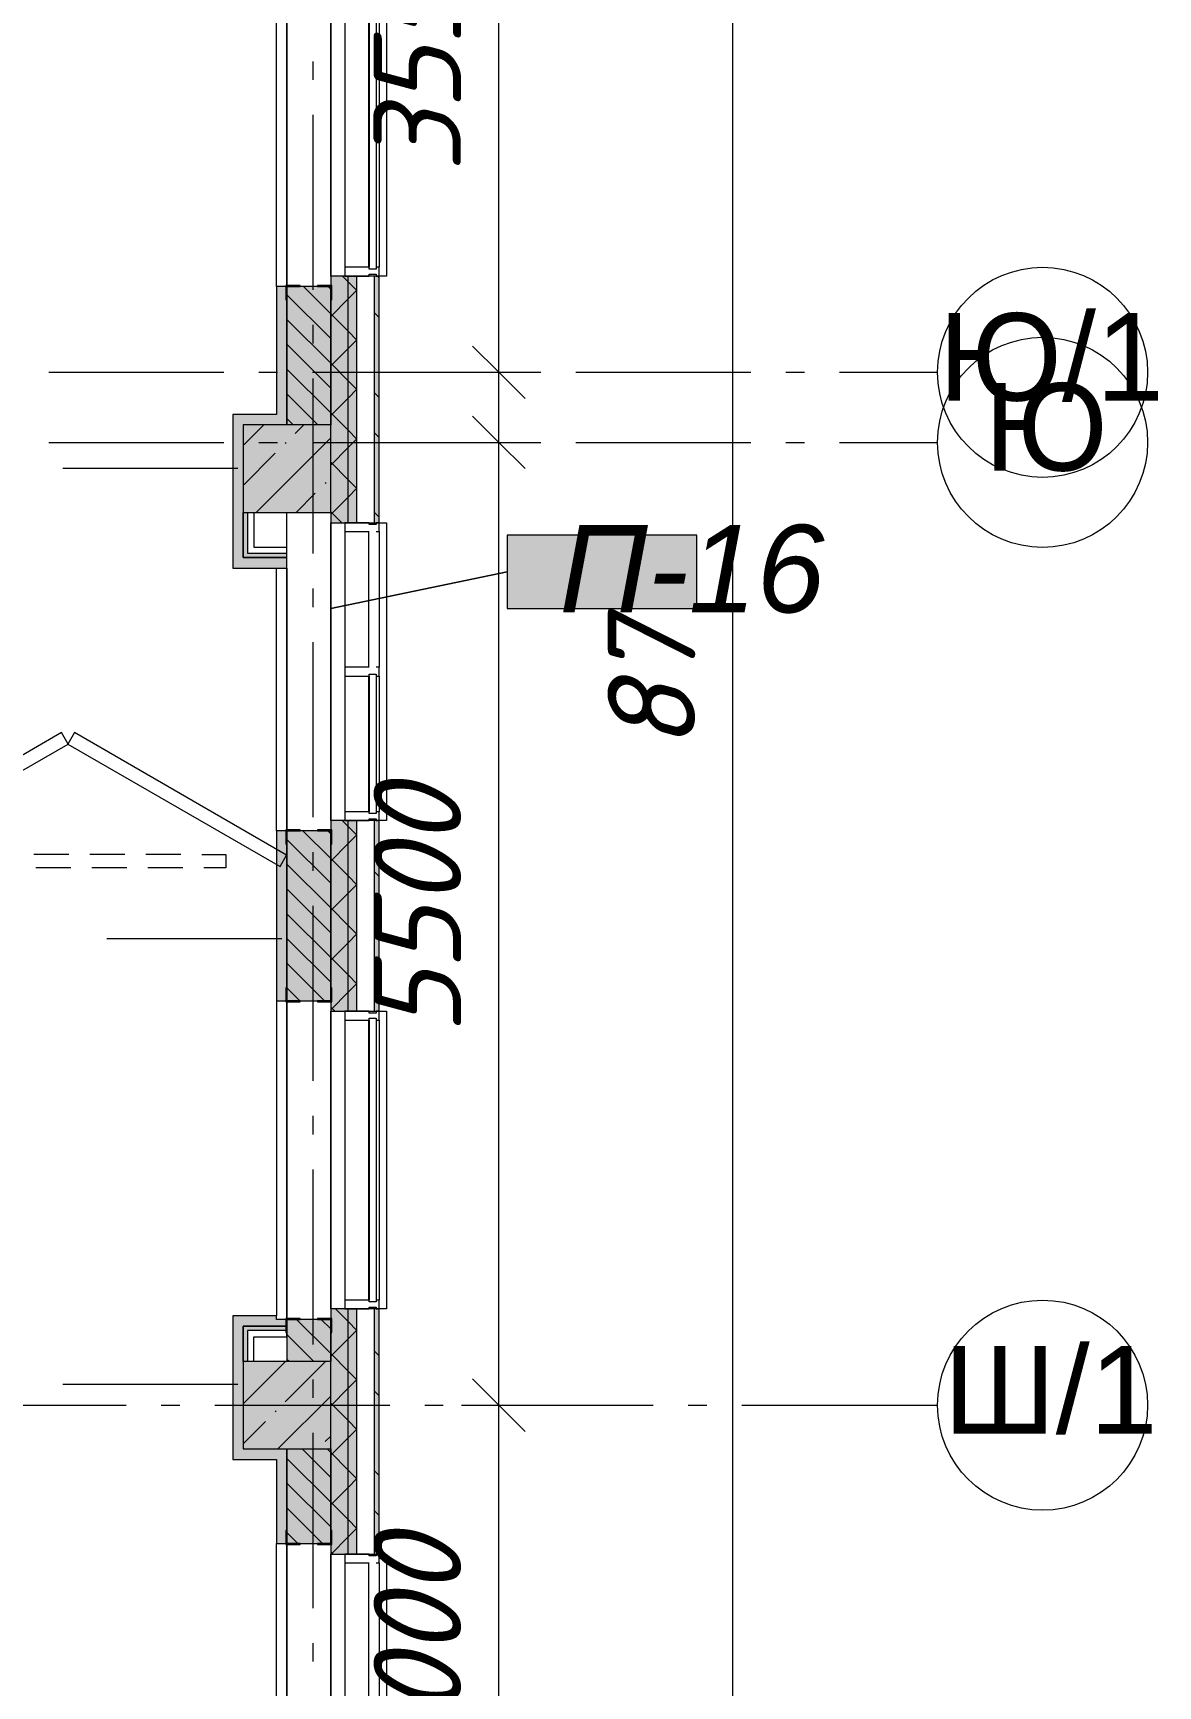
# Model space of a CAD drawing. Header units: millimetres. Extents: x -537608 to 253996, y -217170 to 186033.
# Drawn here: x -266362 to -259934, y -18654 to -9213 of the extents above; entities that cross this region are included whole.
import ezdxf

# ---------------------------------------------------------------- set-up
doc = ezdxf.new("R2010")
doc.units = ezdxf.units.MM
doc.layers.add('PDF _Геометрия', color=7, linetype='Continuous')
doc.layers.add('PDF _Текст', color=7, linetype='Continuous')
doc.layers.add('PDF _Сплошная заливка', color=7, linetype='Continuous', true_color=0xffffff)
doc.styles.add('PDF ArialMT', font='arial.ttf')
doc.styles.add('PDF GOST-Common Italic', font='ariali.ttf')
doc.styles.add('PDF ISOCPEUR Italic', font='isocpeui.ttf')

msp = doc.modelspace()

# ---------------------------------------------------------------- hatches: boundary and pattern name
at = {"layer": 'PDF _Сплошная заливка', "transparency": 33554559}
h = msp.add_hatch(color=256, dxfattribs=at)
h.paths.add_polyline_path([(-264561.3495, -56400.6696), (-264561.3495, -55510.6683), (-264661.3483, -55510.6683), (-264661.3483, -56400.6696)], flags=0)
h.paths.add_polyline_path([(-264661.3483, -53810.6696), (-264561.3495, -53810.6696), (-264561.3495, -52615.668), (-264661.3483, -52615.668), (-264661.3483, -53144.636)], flags=0)
h.paths.add_polyline_path([(-264661.3483, -50915.6694), (-264561.3495, -50915.6694), (-264561.3495, -49615.6681), (-264661.3483, -49615.6681), (-264661.3483, -50296.6993)], flags=0)
h.paths.add_polyline_path([(-264561.3495, -47915.6673), (-264561.3495, -46600.6686), (-264661.3483, -46600.6686), (-264661.3483, -47915.6673)], flags=0)
h.paths.add_polyline_path([(-264561.3495, -44900.6677), (-264561.3495, -43600.6665), (-264661.3483, -43600.6665), (-264661.3483, -44900.6677)], flags=0)
h.paths.add_polyline_path([(-264561.3495, -41900.6657), (-264561.3495, -40600.6666), (-264661.3483, -40600.6666), (-264661.3483, -41900.6657)], flags=0)
h.paths.add_polyline_path([(-264561.3495, -38900.6658), (-264561.3495, -37600.6646), (-264661.3483, -37600.6646), (-264661.3483, -38900.6658)], flags=0)
h.paths.add_polyline_path([(-264561.3495, -35900.6659), (-264561.3495, -34600.6647), (-264661.3483, -34600.6647), (-264661.3483, -35900.6659)], flags=0)
h.paths.add_polyline_path([(-264561.3495, -32900.6638), (-264561.3495, -31600.6647), (-264661.3483, -31600.6647), (-264661.3483, -32900.6638)], flags=0)
h.paths.add_polyline_path([(-264561.3495, -29900.6639), (-264561.3495, -28600.6648), (-264661.3483, -28600.6648), (-264661.3483, -29900.6639)], flags=0)
h.paths.add_polyline_path([(-264661.3483, -26900.664), (-264561.3495, -26900.664), (-264561.3495, -25600.6627), (-264661.3483, -25600.6627), (-264661.3483, -26801.2363)], flags=0)
h.paths.add_polyline_path([(-264561.3495, -23900.662), (-264561.3495, -22600.6613), (-264661.3483, -22600.6613), (-264661.3483, -23900.662)], flags=0)
h.paths.add_polyline_path([(-264661.3483, -20900.6621), (-264561.3495, -20900.6621), (-264561.3495, -19600.6619), (-264661.3483, -19600.6619), (-264661.3483, -20393.3829)], flags=0)
h.paths.add_polyline_path([(-264661.3483, -17900.6614), (-264561.3495, -17900.6614), (-264561.3495, -16500.6607), (-264661.3483, -16500.6607), (-264661.3483, -17545.4486)], flags=0)
h.paths.add_polyline_path([(-264661.3483, -14800.6611), (-264561.3495, -14800.6611), (-264561.3495, -13710.6597), (-264661.3483, -13710.6597), (-264661.3483, -13985.5296)], flags=0)
h.paths.add_polyline_path([(-264561.3495, -12010.6587), (-264561.3495, -10600.6587), (-264661.3483, -10600.6587), (-264661.3483, -12010.6587)], flags=0)
h.paths.add_polyline_path([(-264661.3483, -8900.6581), (-264561.3495, -8900.6581), (-264561.3495, -7310.6582), (-264661.3483, -7310.6582), (-264661.3483, -8289.6594)], flags=0)
h = msp.add_hatch(color=256, dxfattribs=at)
h.paths.add_polyline_path([(-264561.3495, -56450.6697), (-264511.3493, -56450.6697), (-264511.3493, -55510.6683), (-264561.3495, -55510.6683), (-264561.3495, -56400.6696)], flags=0)
h.paths.add_polyline_path([(-264511.3493, -53810.6696), (-264511.3493, -52615.668), (-264561.3495, -52615.668), (-264561.3495, -53810.6696)], flags=0)
h.paths.add_polyline_path([(-264511.3493, -50915.6694), (-264511.3493, -49615.6681), (-264561.3495, -49615.6681), (-264561.3495, -50915.6694)], flags=0)
h.paths.add_polyline_path([(-264561.3495, -47915.6673), (-264511.3493, -47915.6673), (-264511.3493, -46600.6686), (-264561.3495, -46600.6686), (-264561.3495, -47448.7647)], flags=0)
h.paths.add_polyline_path([(-264511.3493, -44900.6677), (-264511.3493, -43600.6665), (-264561.3495, -43600.6665), (-264561.3495, -44900.6677)], flags=0)
h.paths.add_polyline_path([(-264561.3495, -41900.6657), (-264511.3493, -41900.6657), (-264511.3493, -40600.6666), (-264561.3495, -40600.6666), (-264561.3495, -41040.9114)], flags=0)
h.paths.add_polyline_path([(-264511.3493, -38900.6658), (-264511.3493, -37600.6646), (-264561.3495, -37600.6646), (-264561.3495, -38900.6658)], flags=0)
h.paths.add_polyline_path([(-264561.3495, -35900.6659), (-264511.3493, -35900.6659), (-264511.3493, -34600.6647), (-264561.3495, -34600.6647), (-264561.3495, -35345.0422)], flags=0)
h.paths.add_polyline_path([(-264561.3495, -32900.6638), (-264511.3493, -32900.6638), (-264511.3493, -31600.6647), (-264561.3495, -31600.6647), (-264561.3495, -32497.1076)], flags=0)
h.paths.add_polyline_path([(-264511.3493, -29900.6639), (-264511.3493, -28600.6648), (-264561.3495, -28600.6648), (-264561.3495, -29900.6639)], flags=0)
h.paths.add_polyline_path([(-264561.3495, -26900.664), (-264511.3493, -26900.664), (-264511.3493, -25600.6627), (-264561.3495, -25600.6627), (-264561.3495, -26801.2363)], flags=0)
h.paths.add_polyline_path([(-264561.3495, -23900.662), (-264511.3493, -23900.662), (-264511.3493, -22600.6613), (-264561.3495, -22600.6613), (-264561.3495, -23241.3175)], flags=0)
h.paths.add_polyline_path([(-264511.3493, -20900.6621), (-264511.3493, -19600.6619), (-264561.3495, -19600.6619), (-264561.3495, -20900.6621)], flags=0)
h.paths.add_polyline_path([(-264511.3493, -17900.6614), (-264511.3493, -16500.6607), (-264561.3495, -16500.6607), (-264561.3495, -17900.6614)], flags=0)
h.paths.add_polyline_path([(-264511.3493, -14800.6611), (-264511.3493, -13710.6597), (-264561.3495, -13710.6597), (-264561.3495, -14800.6611)], flags=0)
h.paths.add_polyline_path([(-264561.3495, -12010.6587), (-264511.3493, -12010.6587), (-264511.3493, -10600.6587), (-264561.3495, -10600.6587), (-264561.3495, -11849.5779)], flags=0)
h.paths.add_polyline_path([(-264511.3493, -8900.6581), (-264511.3493, -7310.6582), (-264561.3495, -7310.6582), (-264561.3495, -8900.6581)], flags=0)
h = msp.add_hatch(color=256, dxfattribs=at)
h.paths.add_polyline_path([(-264384.3486, -56577.6682), (-264384.3486, -55510.6683), (-264411.3488, -55510.6683), (-264411.3488, -56577.6682)], flags=0)
h.paths.add_polyline_path([(-264384.3486, -53810.6696), (-264384.3486, -52615.668), (-264411.3488, -52615.668), (-264411.3488, -53810.6696)], flags=0)
h.paths.add_polyline_path([(-264384.3486, -50915.6694), (-264384.3486, -49615.6681), (-264411.3488, -49615.6681), (-264411.3488, -50915.6694)], flags=0)
h.paths.add_polyline_path([(-264384.3486, -47915.6673), (-264384.3486, -46600.6686), (-264411.3488, -46600.6686), (-264411.3488, -47915.6673)], flags=0)
h.paths.add_polyline_path([(-264384.3486, -44900.6677), (-264384.3486, -43600.6665), (-264411.3488, -43600.6665), (-264411.3488, -44900.6677)], flags=0)
h.paths.add_polyline_path([(-264411.3488, -41900.6657), (-264384.3486, -41900.6657), (-264384.3486, -40600.6666), (-264411.3488, -40600.6666), (-264411.3488, -41040.9114)], flags=0)
h.paths.add_polyline_path([(-264411.3488, -38900.6658), (-264384.3486, -38900.6658), (-264384.3486, -37600.6646), (-264411.3488, -37600.6646), (-264411.3488, -38192.9768)], flags=0)
h.paths.add_polyline_path([(-264384.3486, -35900.6659), (-264384.3486, -34600.6647), (-264411.3488, -34600.6647), (-264411.3488, -35900.6659)], flags=0)
h.paths.add_polyline_path([(-264411.3488, -32900.6638), (-264384.3486, -32900.6638), (-264384.3486, -31600.6647), (-264411.3488, -31600.6647), (-264411.3488, -32497.1076)], flags=0)
h.paths.add_polyline_path([(-264411.3488, -29900.6639), (-264384.3486, -29900.6639), (-264384.3486, -28600.6648), (-264411.3488, -28600.6648), (-264411.3488, -29649.173)], flags=0)
h.paths.add_polyline_path([(-264384.3486, -26900.664), (-264384.3486, -25600.6627), (-264411.3488, -25600.6627), (-264411.3488, -26900.664)], flags=0)
h.paths.add_polyline_path([(-264384.3486, -23900.662), (-264384.3486, -22600.6613), (-264411.3488, -22600.6613), (-264411.3488, -23900.662)], flags=0)
h.paths.add_polyline_path([(-264384.3486, -20900.6621), (-264384.3486, -19600.6619), (-264411.3488, -19600.6619), (-264411.3488, -20900.6621)], flags=0)
h.paths.add_polyline_path([(-264384.3486, -17900.6614), (-264384.3486, -16500.6607), (-264411.3488, -16500.6607), (-264411.3488, -17900.6614)], flags=0)
h.paths.add_polyline_path([(-264411.3488, -14800.6611), (-264384.3486, -14800.6611), (-264384.3486, -13710.6597), (-264411.3488, -13710.6597)], flags=0)
h.paths.add_polyline_path([(-264411.3488, -12010.6587), (-264384.3486, -12010.6587), (-264384.3486, -10600.6587), (-264411.3488, -10600.6587)], flags=0)
h.paths.add_polyline_path([(-264384.3486, -8900.6581), (-264384.3486, -7310.6582), (-264411.3488, -7310.6582), (-264411.3488, -8900.6581)], flags=0)
h = msp.add_hatch(color=256, dxfattribs=at)
h.paths.add_polyline_path([(-264911.3488, -37740.6647), (-264661.3483, -37740.6647), (-264661.3483, -37660.6652), (-264911.3488, -37660.6652)], flags=0)
h.paths.add_polyline_path([(-264661.3483, -35840.6652), (-264661.3483, -35300.6655), (-264911.3488, -35300.6655), (-264911.3488, -35840.6652)], flags=0)
h.paths.add_polyline_path([(-264661.3483, -34800.6655), (-264661.3483, -34660.6653), (-264911.3488, -34660.6653), (-264911.3488, -34800.6655), (-264711.3496, -34800.6655)], flags=0)
h.paths.add_polyline_path([(-264911.3488, -32840.6653), (-264661.3483, -32840.6653), (-264661.3483, -31660.6654), (-264911.3488, -31660.6654), (-264911.3488, -32497.1076)], flags=0)
h.paths.add_polyline_path([(-264911.3488, -29840.6632), (-264661.3483, -29840.6632), (-264661.3483, -29491.6651), (-264911.3488, -29491.6651), (-264911.3488, -29649.173)], flags=0)
h.paths.add_polyline_path([(-264856.7822, -29456.6644), (-264661.3483, -29456.6644), (-264661.3483, -29300.6635), (-264911.3488, -29300.6635), (-264911.3488, -29456.6644)], flags=0)
h.paths.add_polyline_path([(-264856.7822, -28800.6635), (-264661.3483, -28800.6635), (-264661.3483, -28660.6634), (-264911.3488, -28660.6634), (-264911.3488, -28800.6635)], flags=0)
h.paths.add_polyline_path([(-264661.3483, -26840.6633), (-264661.3483, -26300.6636), (-264911.3488, -26300.6636), (-264911.3488, -26840.6633)], flags=0)
h.paths.add_polyline_path([(-264856.7822, -25800.6636), (-264661.3483, -25800.6636), (-264661.3483, -25660.6635), (-264911.3488, -25660.6635), (-264911.3488, -25800.6636)], flags=0)
h.paths.add_polyline_path([(-264911.3488, -23840.6634), (-264661.3483, -23840.6634), (-264661.3483, -22660.6625), (-264911.3488, -22660.6625), (-264911.3488, -23241.3175)], flags=0)
h.paths.add_polyline_path([(-264911.3488, -20840.6614), (-264661.3483, -20840.6614), (-264661.3483, -20300.6617), (-264911.3488, -20300.6617), (-264911.3488, -20749.375)], flags=0)
h.paths.add_polyline_path([(-264911.3488, -19800.6617), (-264661.3483, -19800.6617), (-264661.3483, -19660.6615), (-264911.3488, -19660.6615), (-264911.3488, -19681.3998)], flags=0)
h.paths.add_polyline_path([(-264661.3483, -17840.6618), (-264661.3483, -17300.6604), (-264911.3488, -17300.6604), (-264911.3488, -17840.6618)], flags=0)
h.paths.add_polyline_path([(-264911.3488, -16800.6604), (-264661.3483, -16800.6604), (-264661.3483, -16560.6612), (-264911.3488, -16560.6612), (-264911.3488, -16659.6478)], flags=0)
h.paths.add_polyline_path([(-264911.3488, -14740.66), (-264661.3483, -14740.66), (-264661.3483, -13768.8851), (-264911.3488, -13768.8851), (-264911.3488, -13985.5296)], flags=0)
h.paths.add_polyline_path([(-264911.3488, -11450.6591), (-264661.3483, -11450.6591), (-264661.3483, -10660.6583), (-264911.3488, -10660.6583), (-264911.3488, -11137.594)], flags=0)
h.paths.add_polyline_path([(-264661.3483, -8840.6585), (-264661.3483, -8100.6579), (-264911.3488, -8100.6579), (-264911.3488, -8840.6585)], flags=0)
at = {"layer": 'PDF _Сплошная заливка', "true_color": 0xff7d7d, "transparency": 33554559}
h = msp.add_hatch(color=11, dxfattribs=at)
h.paths.add_polyline_path([(-264971.3501, -11450.6591), (-264911.3488, -11450.6591), (-264911.3488, -10660.6583), (-264971.3501, -10660.6583), (-264971.3501, -11390.6595)], flags=0)
h.paths.add_polyline_path([(-264971.3501, -8840.6585), (-264911.3488, -8840.6585), (-264911.3488, -8160.6581), (-264971.3501, -8160.6581), (-264971.3501, -8289.6594)], flags=0)
for points in [[(-264971.3501, -11450.6591), (-264971.3501, -11390.6595), (-265221.3495, -11390.6595), (-265221.3495, -11450.6591), (-265161.3488, -11450.6591)], [(-264971.3501, -16599.648), (-264971.3501, -16539.647), (-265221.3495, -16539.647), (-265221.3495, -16599.648), (-265161.3488, -16599.648)], [(-264971.3501, -17360.6614), (-264911.3488, -17360.6614), (-264911.3488, -17300.6604), (-265161.3488, -17300.6604), (-265161.3488, -17360.6614)]]:
    msp.add_hatch(color=11, dxfattribs=at).paths.add_polyline_path(points)
at = {"layer": 'PDF _Сплошная заливка', "transparency": 33554559}
for points in [[(-265161.3488, -11950.6591), (-264661.3483, -11950.6591), (-264661.3483, -11450.6591), (-265161.3488, -11450.6591), (-265161.3488, -11849.5779)], [(-265161.3488, -17300.6604), (-264661.3483, -17300.6604), (-264661.3483, -16800.6604), (-265161.3488, -16800.6604), (-265161.3488, -16833.4639)]]:
    msp.add_hatch(color=256, dxfattribs=at).paths.add_polyline_path(points)
at = {"layer": 'PDF _Сплошная заливка', "true_color": 0xff7d7d, "transparency": 33554559}
h = msp.add_hatch(color=11, dxfattribs=at)
h.paths.add_polyline_path([(-264971.3501, -16599.648), (-264911.3488, -16599.648), (-264911.3488, -16560.6612), (-264971.3501, -16560.6612)], flags=0)
h.paths.add_polyline_path([(-264971.3501, -14740.66), (-264911.3488, -14740.66), (-264911.3488, -13768.8851), (-264971.3501, -13768.8851), (-264971.3501, -13985.5296)], flags=0)

# ---------------------------------------------------------------- linework, layer by layer
at = {"layer": 'PDF _Геометрия', "lineweight": 9}
for p, q in [((-262362.423, -56440.6714), (-262362.423, 31439.3502)), ((-263700.917, -11150.6594), (-263700.917, -7600.6579)), ((-264971.3501, -10660.6583), (-264971.3501, -8840.6585)), ((-264911.3488, -10654.6596), (-264911.3488, -8846.6589)), ((-264911.3488, -8846.6589), (-264911.3488, -10654.6596)), ((-264661.3483, -10600.6587), (-264661.3483, -8900.6581)), ((-264661.3483, -8900.6581), (-264661.3483, -10600.6587)), ((-264581.3494, -8950.6583), (-264581.3494, -10550.6585)), ((-264401.3494, -8950.6583), (-264401.3494, -10550.6585)), ((-264384.3486, -8950.6583), (-264384.3486, -10550.6585)), ((-264441.3492, -10550.6585), (-264581.3494, -10550.6585)), ((-264581.3494, -10550.6585), (-264581.3494, -10600.6587)), ((-264441.3492, -10560.6592), (-264441.3492, -10550.6585)), ((-264401.3494, -10560.6592), (-264441.3492, -10560.6592)), ((-264384.3486, -10550.6585), (-264401.3494, -10550.6585)), ((-264401.3494, -10550.6585), (-264401.3494, -10560.6592)), ((-264384.3486, -10600.6587), (-264384.3486, -10550.6585)), ((-264911.3488, -10660.6583), (-264971.3501, -10660.6583)), ((-264971.3501, -10660.6583), (-264971.3501, -11390.6595)), ((-264661.3483, -10660.6583), (-264911.3488, -10660.6583)), ((-264911.3488, -10660.6583), (-264911.3488, -11450.6591)), ((-264911.3488, -11450.6591), (-264911.3488, -10660.6583)), ((-264661.3483, -10816.2321), (-264816.9224, -10660.6583)), ((-264661.3483, -10674.811), (-264675.5013, -10660.6583)), ((-264561.3495, -10600.6587), (-264661.3483, -10600.6587)), ((-264661.3483, -10600.6587), (-264661.3483, -11450.6591)), ((-264661.3483, -11450.6591), (-264661.3483, -10660.6583)), ((-264561.3495, -10633.3895), (-264594.0798, -10600.6587)), ((-264581.3494, -10600.6587), (-264441.3492, -10600.6587)), ((-264561.3495, -12010.6587), (-264561.3495, -10600.6587)), ((-264511.3493, -10600.6587), (-264561.3495, -10600.6587)), ((-264511.3493, -10683.3894), (-264561.3495, -10633.3895)), ((-264511.3493, -12010.6587), (-264511.3493, -10600.6587)), ((-264411.3488, -10600.6587), (-264511.3493, -10600.6587)), ((-264441.3492, -10600.6587), (-264441.3492, -10590.6599)), ((-264441.3492, -10590.6599), (-264401.3494, -10590.6599)), ((-264411.3488, -12010.6587), (-264411.3488, -10600.6587)), ((-264384.3486, -10600.6587), (-264411.3488, -10600.6587)), ((-264401.3494, -10590.6599), (-264401.3494, -10600.6587)), ((-264401.3494, -10600.6587), (-264384.3486, -10600.6587)), ((-264384.3486, -12010.6587), (-264384.3486, -10600.6587)), ((-264661.3483, -10957.6535), (-264911.3488, -10707.6532)), ((-264661.3483, -10831.6136), (-264561.3495, -10731.6149)), ((-264561.3495, -10731.6149), (-264511.3493, -10681.6146)), ((-264661.3483, -11099.0755), (-264911.3488, -10849.0752)), ((-264561.3495, -10916.2326), (-264661.3483, -10816.2321)), ((-264511.3493, -10966.2328), (-264561.3495, -10916.2326)), ((-264661.3483, -11240.4966), (-264911.3488, -10990.4963)), ((-264661.3483, -11114.457), (-264561.3495, -11014.4565)), ((-264561.3495, -11014.4565), (-264511.3493, -10964.4577)), ((-264661.3483, -11381.918), (-264911.3488, -11131.9177)), ((-264561.3495, -11199.0751), (-264661.3483, -11099.0755)), ((-264511.3493, -11249.0753), (-264561.3495, -11199.0751)), ((-263913.0502, -11150.6594), (-263700.917, -11150.6594)), ((-263700.917, -11550.6595), (-263700.917, -11150.6594)), ((-263700.917, -11150.6594), (-263460.9174, -11150.6594)), ((-264734.0294, -11450.6591), (-264911.3488, -11273.3388)), ((-264661.3483, -11397.2995), (-264561.3495, -11297.2998)), ((-264561.3495, -11297.2998), (-264511.3493, -11247.2997)), ((-264971.3501, -11390.6595), (-265221.3495, -11390.6595)), ((-265221.3495, -11390.6595), (-265221.3495, -11450.6591)), ((-264875.4505, -11450.6591), (-264911.3488, -11414.7607)), ((-264561.3495, -11481.9182), (-264661.3483, -11381.918)), ((-265221.3495, -11450.6591), (-265221.3495, -12268.6161)), ((-265161.3488, -11568.722), (-265043.2867, -11450.6591)), ((-264661.3483, -11450.6591), (-265161.3488, -11450.6591)), ((-265161.3488, -11450.6591), (-265161.3488, -11950.6591)), ((-264863.7115, -11499.1828), (-264815.1882, -11450.6591)), ((-264661.3483, -11950.6591), (-264661.3483, -11450.6591)), ((-264511.3493, -11531.9185), (-264561.3495, -11481.9182)), ((-265087.0902, -11950.6591), (-264661.3483, -11524.9195)), ((-264920.7357, -11556.2067), (-264915.9939, -11551.4653)), ((-264661.3483, -11680.1427), (-264561.3495, -11580.1422)), ((-264561.3495, -11580.1422), (-264511.3493, -11530.1435)), ((-263913.0502, -11550.6595), (-263700.917, -11550.6595)), ((-263700.917, -17050.6607), (-263700.917, -11550.6595)), ((-263700.917, -11550.6595), (-263460.9174, -11550.6595)), ((-265191.3486, -11700.8252), (-266191.3492, -11700.8252)), ((-265161.3488, -11796.8198), (-264977.7599, -11613.2313)), ((-264561.3495, -11764.7601), (-264661.3483, -11664.7612)), ((-264692.6377, -11784.3061), (-264687.8958, -11779.5639)), ((-264511.3493, -11814.7603), (-264561.3495, -11764.7601)), ((-264858.9906, -11950.6591), (-264749.662, -11841.3301)), ((-264661.3483, -11962.9858), (-264561.3495, -11862.9855)), ((-264561.3495, -11862.9855), (-264511.3493, -11812.9853)), ((-265161.3488, -11950.6591), (-264661.3483, -11950.6591)), ((-265161.3488, -12208.6164), (-265161.3488, -11950.6591)), ((-265161.3488, -11950.6591), (-265161.3488, -12148.616)), ((-265136.3498, -11950.6591), (-265136.3498, -12148.616)), ((-265101.3492, -11950.6591), (-265101.3492, -12148.616)), ((-264911.3488, -12148.616), (-264911.3488, -11950.6591)), ((-264598.2937, -12010.6587), (-264661.3483, -11947.6028)), ((-264661.3483, -11950.6591), (-264661.3483, -12010.6587)), ((-264661.3483, -13710.6597), (-264661.3483, -12010.6587)), ((-264661.3483, -12010.6587), (-264661.3483, -13710.6597)), ((-264661.3483, -12010.6587), (-264561.3495, -12010.6587)), ((-264441.3492, -12010.6587), (-264581.3494, -12010.6587)), ((-264581.3494, -12010.6587), (-264581.3494, -12060.6589)), ((-264581.3494, -12060.6589), (-264441.3492, -12060.6589)), ((-264581.3494, -12060.6589), (-264581.3494, -12835.6591)), ((-264561.3495, -12010.6587), (-264511.3493, -12010.6587)), ((-264511.3493, -12010.6587), (-264411.3488, -12010.6587)), ((-264441.3492, -12020.6596), (-264441.3492, -12010.6587)), ((-264401.3494, -12020.6596), (-264441.3492, -12020.6596)), ((-264411.3488, -12010.6587), (-264384.3486, -12010.6587)), ((-264384.3486, -12010.6587), (-264401.3494, -12010.6587)), ((-264401.3494, -12010.6587), (-264401.3494, -12020.6596)), ((-264401.3494, -12060.6589), (-264384.3486, -12060.6589)), ((-264384.3486, -12060.6589), (-264384.3486, -12010.6587)), ((-264384.3486, -12060.6589), (-264384.3486, -12835.6591)), ((-262569.8688, -12080.4413), (-263652.5277, -12080.4413)), ((-263652.5277, -12080.4413), (-263652.5277, -12500.6598)), ((-262569.8688, -12080.4413), (-263652.5277, -12080.4413)), ((-263652.5277, -12080.4413), (-263652.5277, -12500.6598)), ((-262569.8688, -12500.6598), (-262569.8688, -12080.4413)), ((-262569.8688, -12500.6598), (-262569.8688, -12080.4413)), ((-265161.3488, -12148.616), (-265161.3488, -12183.6163)), ((-265136.3498, -12148.616), (-265136.3498, -12183.6163)), ((-265101.3492, -12148.616), (-264911.3488, -12148.616)), ((-264911.3488, -12183.6163), (-264911.3488, -12148.616)), ((-265221.3495, -12268.6161), (-265161.3488, -12268.6161)), ((-265161.3488, -12183.6163), (-265161.3488, -12208.6164)), ((-264911.3488, -12208.6164), (-265161.3488, -12208.6164)), ((-265161.3488, -12208.6164), (-264911.3488, -12208.6164)), ((-265161.3488, -12268.6161), (-264911.3488, -12268.6161)), ((-265136.3498, -12183.6163), (-264911.3488, -12183.6163)), ((-264971.3501, -13768.8851), (-264971.3501, -12268.6161)), ((-264911.3488, -12208.6164), (-264911.3488, -12183.6163)), ((-264911.3488, -12268.6161), (-264911.3488, -12208.6164)), ((-264911.3488, -13764.66), (-264911.3488, -12268.6161)), ((-264911.3488, -12268.6161), (-264911.3488, -13764.66)), ((-263652.5277, -12290.5509), (-264661.3483, -12500.6598)), ((-264661.3483, -12500.6598), (-263652.5277, -12290.5509)), ((-263652.5277, -12500.6598), (-262569.8688, -12500.6598)), ((-263652.5277, -12500.6598), (-262569.8688, -12500.6598)), ((-264441.3492, -12835.6591), (-264581.3494, -12835.6591)), ((-264581.3494, -12835.6591), (-264581.3494, -12885.6593)), ((-264384.3486, -12835.6591), (-264401.3494, -12835.6591)), ((-264384.3486, -12885.6593), (-264384.3486, -12835.6591)), ((-264581.3494, -12885.6593), (-264581.3494, -13660.6596)), ((-264581.3494, -12885.6593), (-264441.3492, -12885.6593)), ((-264441.3492, -12885.6593), (-264441.3492, -12875.6598)), ((-264441.3492, -12875.6598), (-264401.3494, -12875.6598)), ((-264401.3494, -12875.6598), (-264401.3494, -12885.6593)), ((-264401.3494, -12885.6593), (-264401.3494, -13660.6596)), ((-264401.3494, -12885.6593), (-264384.3486, -12885.6593)), ((-264384.3486, -12885.6593), (-264384.3486, -13660.6596)), ((-266199.2569, -13208.8567), (-267411.6081, -13909.0041)), ((-266161.7481, -13273.8039), (-266199.2569, -13208.8567)), ((-266125.2943, -13208.8567), (-266162.802, -13273.8039)), ((-264912.9431, -13909.0041), (-266125.2943, -13208.8567)), ((-267374.0994, -13973.952), (-266161.7481, -13273.8039)), ((-266162.802, -13273.8039), (-264950.4508, -13973.952)), ((-264441.3492, -13660.6596), (-264581.3494, -13660.6596)), ((-264581.3494, -13660.6596), (-264581.3494, -13710.6597)), ((-264441.3492, -13670.6597), (-264441.3492, -13660.6596)), ((-264401.3494, -13670.6597), (-264441.3492, -13670.6597)), ((-264384.3486, -13660.6596), (-264401.3494, -13660.6596)), ((-264401.3494, -13660.6596), (-264401.3494, -13670.6597)), ((-264384.3486, -13710.6597), (-264384.3486, -13660.6596)), ((-264911.3488, -13768.8851), (-264971.3501, -13768.8851)), ((-264971.3501, -13768.8851), (-264971.3501, -14740.66)), ((-264911.3488, -14740.66), (-264911.3488, -13768.8851)), ((-264661.3483, -13768.8851), (-264911.3488, -13768.8851)), ((-264911.3488, -13768.8851), (-264911.3488, -14740.66)), ((-264661.3483, -13927.5032), (-264819.9667, -13768.8851)), ((-264661.3483, -13786.0819), (-264678.5445, -13768.8851)), ((-264661.3483, -13710.6597), (-264661.3483, -14800.6611)), ((-264561.3495, -13710.6597), (-264661.3483, -13710.6597)), ((-264661.3483, -14740.66), (-264661.3483, -13768.8851)), ((-264561.3495, -13744.6604), (-264595.3489, -13710.6597)), ((-264581.3494, -13710.6597), (-264441.3492, -13710.6597)), ((-264511.3493, -13710.6597), (-264561.3495, -13710.6597)), ((-264561.3495, -14800.6611), (-264561.3495, -13710.6597)), ((-264511.3493, -13794.6606), (-264561.3495, -13744.6604)), ((-264411.3488, -13710.6597), (-264511.3493, -13710.6597)), ((-264511.3493, -14800.6611), (-264511.3493, -13710.6597)), ((-264441.3492, -13710.6597), (-264441.3492, -13700.6603)), ((-264441.3492, -13700.6603), (-264401.3494, -13700.6603)), ((-264384.3486, -13710.6597), (-264411.3488, -13710.6597)), ((-264411.3488, -14800.6611), (-264411.3488, -13710.6597)), ((-264401.3494, -13700.6603), (-264401.3494, -13710.6597)), ((-264401.3494, -13710.6597), (-264384.3486, -13710.6597)), ((-264384.3486, -14800.6611), (-264384.3486, -13710.6597)), ((-264661.3483, -14068.9244), (-264911.3488, -13818.9241)), ((-264661.3483, -13942.8848), (-264561.3495, -13842.8858)), ((-264561.3495, -13842.8858), (-264511.3493, -13792.8856)), ((-266158.5979, -13905.6601), (-266358.5982, -13905.6601)), ((-265838.5989, -13905.6601), (-266038.5981, -13905.6601)), ((-265518.5988, -13905.6601), (-265718.598, -13905.6601)), ((-265398.5979, -13905.6601), (-265261.3492, -13905.6601)), ((-265261.3492, -13905.6601), (-265261.3492, -13980.6597)), ((-264950.4508, -13973.952), (-264912.9431, -13909.0041)), ((-264661.3483, -14210.3457), (-264911.3488, -13960.3454)), ((-264561.3495, -14027.5029), (-264661.3483, -13927.5032)), ((-266146.3486, -13980.6597), (-266346.3505, -13980.6597)), ((-265826.3496, -13980.6597), (-266026.3499, -13980.6597)), ((-265506.3496, -13980.6597), (-265706.3498, -13980.6597)), ((-265261.3492, -13980.6597), (-265386.3498, -13980.6597)), ((-264511.3493, -14077.5031), (-264561.3495, -14027.5029)), ((-264661.3483, -14351.7676), (-264911.3488, -14101.7673)), ((-264661.3483, -14225.728), (-264561.3495, -14125.7276)), ((-264561.3495, -14125.7276), (-264511.3493, -14075.7274)), ((-264661.3483, -14493.1889), (-264911.3488, -14243.1886)), ((-264561.3495, -14310.3461), (-264661.3483, -14210.3457)), ((-264511.3493, -14360.3463), (-264561.3495, -14310.3461)), ((-264941.3492, -14385.7576), (-265941.3492, -14385.7576)), ((-264661.3483, -14634.6101), (-264911.3488, -14384.6098)), ((-264661.3483, -14508.5704), (-264561.3495, -14408.5715)), ((-264561.3495, -14408.5715), (-264511.3493, -14358.5713)), ((-264696.7208, -14740.66), (-264911.3488, -14526.0311)), ((-264561.3495, -14593.1893), (-264661.3483, -14493.1889)), ((-264511.3493, -14643.188), (-264561.3495, -14593.1893)), ((-264838.1419, -14740.66), (-264911.3488, -14667.453)), ((-264661.3483, -14791.4136), (-264561.3495, -14691.4133)), ((-264561.3495, -14691.4133), (-264511.3493, -14641.4131)), ((-264971.3501, -14740.66), (-264911.3488, -14740.66)), ((-264971.3501, -14740.66), (-264971.3501, -16539.647)), ((-264911.3488, -14740.66), (-264661.3483, -14740.66)), ((-264911.3488, -16554.6609), (-264911.3488, -14746.6601)), ((-264911.3488, -14746.6601), (-264911.3488, -16554.6609)), ((-264636.7201, -14800.6611), (-264661.3483, -14776.0307)), ((-264661.3483, -14800.6611), (-264561.3495, -14800.6611)), ((-264661.3483, -16500.6607), (-264661.3483, -14800.6611)), ((-264661.3483, -14800.6611), (-264661.3483, -16500.6607)), ((-264441.3492, -14800.6611), (-264581.3494, -14800.6611)), ((-264581.3494, -14800.6611), (-264581.3494, -14850.6599)), ((-264561.3495, -14800.6611), (-264511.3493, -14800.6611)), ((-264511.3493, -14800.6611), (-264411.3488, -14800.6611)), ((-264441.3492, -14810.6599), (-264441.3492, -14800.6611)), ((-264401.3494, -14810.6599), (-264441.3492, -14810.6599)), ((-264411.3488, -14800.6611), (-264384.3486, -14800.6611)), ((-264401.3494, -14800.6611), (-264401.3494, -14810.6599)), ((-264384.3486, -14800.6611), (-264401.3494, -14800.6611)), ((-264384.3486, -14850.6599), (-264384.3486, -14800.6611)), ((-264581.3494, -14850.6599), (-264441.3492, -14850.6599)), ((-264581.3494, -14850.6599), (-264581.3494, -16450.6605)), ((-264441.3492, -14850.6599), (-264441.3492, -14840.6604)), ((-264441.3492, -14840.6604), (-264401.3494, -14840.6604)), ((-264401.3494, -14840.6604), (-264401.3494, -14850.6599)), ((-264401.3494, -14850.6599), (-264384.3486, -14850.6599)), ((-264401.3494, -14850.6599), (-264401.3494, -16450.6605)), ((-264384.3486, -14850.6599), (-264384.3486, -16450.6605)), ((-264561.3495, -16500.6607), (-264661.3483, -16500.6607)), ((-264661.3483, -16500.6607), (-264661.3483, -16800.6604)), ((-264561.3495, -16573.088), (-264633.777, -16500.6607)), ((-264441.3492, -16450.6605), (-264581.3494, -16450.6605)), ((-264581.3494, -16450.6605), (-264581.3494, -16500.6607)), ((-264581.3494, -16500.6607), (-264441.3492, -16500.6607)), ((-264561.3495, -17900.6614), (-264561.3495, -16500.6607)), ((-264511.3493, -16500.6607), (-264561.3495, -16500.6607)), ((-264511.3493, -17900.6614), (-264511.3493, -16500.6607)), ((-264411.3488, -16500.6607), (-264511.3493, -16500.6607)), ((-264441.3492, -16460.6607), (-264441.3492, -16450.6605)), ((-264401.3494, -16460.6607), (-264441.3492, -16460.6607)), ((-264441.3492, -16500.6607), (-264441.3492, -16490.6613)), ((-264441.3492, -16490.6613), (-264401.3494, -16490.6613)), ((-264411.3488, -17900.6614), (-264411.3488, -16500.6607)), ((-264384.3486, -16500.6607), (-264411.3488, -16500.6607)), ((-264384.3486, -16450.6605), (-264401.3494, -16450.6605)), ((-264401.3494, -16450.6605), (-264401.3494, -16460.6607)), ((-264401.3494, -16490.6613), (-264401.3494, -16500.6607)), ((-264401.3494, -16500.6607), (-264384.3486, -16500.6607)), ((-264384.3486, -16500.6607), (-264384.3486, -16450.6605)), ((-264384.3486, -17900.6614), (-264384.3486, -16500.6607)), ((-264971.3501, -16539.647), (-265221.3495, -16539.647)), ((-265221.3495, -16539.647), (-265221.3495, -16599.648)), ((-265221.3495, -16599.648), (-265221.3495, -17360.6614)), ((-265136.3498, -16599.648), (-265161.3488, -16599.648)), ((-265161.3488, -16599.648), (-265161.3488, -16800.6604)), ((-265161.3488, -16800.6604), (-265161.3488, -16599.648)), ((-265161.3488, -16599.648), (-264971.3501, -16599.648)), ((-265101.3492, -16599.648), (-265136.3498, -16599.648)), ((-264971.3501, -16599.648), (-265101.3492, -16599.648)), ((-264971.3501, -16560.6612), (-264971.3501, -16539.647)), ((-264911.3488, -16560.6612), (-264971.3501, -16560.6612)), ((-264911.3488, -16599.648), (-264971.3501, -16599.648)), ((-264971.3501, -16599.648), (-264911.3488, -16599.648)), ((-264911.3488, -16599.648), (-264911.3488, -16560.6612)), ((-264661.3483, -16560.6612), (-264911.3488, -16560.6612)), ((-264911.3488, -16560.6612), (-264911.3488, -16599.648)), ((-264911.3488, -16624.6467), (-264911.3488, -16599.648)), ((-264911.3488, -16599.648), (-264911.3488, -16624.6467)), ((-264661.3483, -16755.9309), (-264856.6197, -16560.6612)), ((-264661.3483, -16614.5098), (-264715.198, -16560.6612)), ((-264661.3483, -16800.6604), (-264661.3483, -16560.6612)), ((-264511.3493, -16623.0883), (-264561.3495, -16573.088)), ((-265101.3492, -16624.6467), (-265136.3498, -16624.6467)), ((-265136.3498, -16624.6467), (-265136.3498, -16800.6604)), ((-264911.3488, -16624.6467), (-265101.3492, -16624.6467)), ((-265101.3492, -16800.6604), (-265101.3492, -16659.6478)), ((-265101.3492, -16659.6478), (-264911.3488, -16659.6478)), ((-264911.3488, -16624.6467), (-264911.3488, -16659.6478)), ((-264911.3488, -16659.6478), (-264911.3488, -16624.6467)), ((-264758.0402, -16800.6604), (-264911.3488, -16647.3521)), ((-264911.3488, -16659.6478), (-264911.3488, -16800.6604)), ((-264661.3483, -16771.3125), (-264561.3495, -16671.3136)), ((-264561.3495, -16671.3136), (-264511.3493, -16621.3134)), ((-265161.3488, -17043.0874), (-264918.9229, -16800.6604)), ((-264661.3483, -16800.6604), (-265161.3488, -16800.6604)), ((-265161.3488, -16800.6604), (-265161.3488, -17300.6604)), ((-265148.8347, -16802.4735), (-265147.0209, -16800.6604)), ((-264920.7357, -17030.5723), (-264690.8244, -16800.6604)), ((-264899.4623, -16800.6604), (-264911.3488, -16788.7732)), ((-264561.3495, -16855.9313), (-264661.3483, -16755.9309)), ((-264661.3483, -17300.6604), (-264661.3483, -16800.6604)), ((-264511.3493, -16905.9302), (-264561.3495, -16855.9313)), ((-265191.3486, -16931.9015), (-266191.3492, -16931.9015)), ((-264661.3483, -17054.1557), (-264561.3495, -16954.1553)), ((-264561.3495, -16954.1553), (-264511.3493, -16904.1551)), ((-264977.7599, -17087.5968), (-264973.0192, -17082.8559)), ((-264962.7258, -17300.6604), (-264661.3483, -16999.285)), ((-264561.3495, -17138.7738), (-264661.3483, -17038.7742)), ((-263913.0502, -17050.6607), (-263700.917, -17050.6607)), ((-263700.917, -20050.6611), (-263700.917, -17050.6607)), ((-263700.917, -17050.6607), (-263460.9174, -17050.6607)), ((-265161.3488, -17271.1854), (-265034.7852, -17144.6223)), ((-264511.3493, -17188.774), (-264561.3495, -17138.7738)), ((-264692.6377, -17258.6716), (-264661.3483, -17227.3827)), ((-264661.3483, -17336.9982), (-264561.3495, -17236.9992)), ((-264561.3495, -17236.9992), (-264511.3493, -17186.9984)), ((-265221.3495, -17360.6614), (-265161.3488, -17360.6614)), ((-265161.3488, -17300.6604), (-264661.3483, -17300.6604)), ((-265161.3488, -17360.6614), (-264971.3501, -17360.6614)), ((-264971.3501, -17360.6614), (-264971.3501, -17840.6618)), ((-264911.3488, -17360.6614), (-264911.3488, -17300.6604)), ((-264911.3488, -17300.6604), (-264911.3488, -17360.6614)), ((-264661.3483, -17604.4598), (-264911.3488, -17354.459)), ((-264911.3488, -17840.6618), (-264911.3488, -17360.6614)), ((-264911.3488, -17360.6614), (-264911.3488, -17840.6618)), ((-264661.3483, -17463.0378), (-264823.7263, -17300.6604)), ((-264661.3483, -17321.6167), (-264682.3046, -17300.6604)), ((-264661.3483, -17840.6618), (-264661.3483, -17300.6604)), ((-264661.3483, -17300.6604), (-264661.3483, -17900.6614)), ((-264561.3495, -17421.6172), (-264661.3483, -17321.6167)), ((-264511.3493, -17471.6158), (-264561.3495, -17421.6172)), ((-264661.3483, -17745.8812), (-264911.3488, -17495.8809)), ((-264661.3483, -17619.8416), (-264561.3495, -17519.8411)), ((-264561.3495, -17519.8411), (-264511.3493, -17469.8409)), ((-264707.9905, -17840.6618), (-264911.3488, -17637.302)), ((-264561.3495, -17704.4588), (-264661.3483, -17604.4598)), ((-264511.3493, -17754.4591), (-264561.3495, -17704.4588)), ((-264971.3501, -19540.6612), (-264971.3501, -17840.6618)), ((-264971.3501, -17840.6618), (-264911.3488, -17840.6618)), ((-264849.4121, -17840.6618), (-264911.3488, -17778.7234)), ((-264911.3488, -17840.6618), (-264661.3483, -17840.6618)), ((-264659.3262, -17900.6614), (-264561.3495, -17802.6842)), ((-264561.3495, -17802.6842), (-264511.3493, -17752.684)), ((-264911.3488, -19600.6619), (-264911.3488, -17846.6604)), ((-264911.3488, -17846.6604), (-264911.3488, -19600.6619)), ((-264647.9897, -17900.6614), (-264661.3483, -17887.3023)), ((-264661.3483, -19600.6619), (-264661.3483, -17900.6614)), ((-264661.3483, -17900.6614), (-264661.3483, -19600.6619)), ((-264661.3483, -17900.6614), (-264561.3495, -17900.6614)), ((-264441.3492, -17900.6614), (-264581.3494, -17900.6614)), ((-264581.3494, -17900.6614), (-264581.3494, -17950.6616)), ((-264561.3495, -17900.6614), (-264511.3493, -17900.6614)), ((-264511.3493, -17900.6614), (-264411.3488, -17900.6614)), ((-264441.3492, -17910.6616), (-264441.3492, -17900.6614)), ((-264401.3494, -17910.6616), (-264441.3492, -17910.6616)), ((-264411.3488, -17900.6614), (-264384.3486, -17900.6614)), ((-264384.3486, -17900.6614), (-264401.3494, -17900.6614)), ((-264401.3494, -17900.6614), (-264401.3494, -17910.6616)), ((-264384.3486, -17950.6616), (-264384.3486, -17900.6614)), ((-264581.3494, -17950.6616), (-264441.3492, -17950.6616)), ((-264581.3494, -17950.6616), (-264581.3494, -18725.6608)), ((-264401.3494, -17950.6616), (-264384.3486, -17950.6616)), ((-264384.3486, -17950.6616), (-264384.3486, -18725.6608))]:
    msp.add_line(p, q, dxfattribs=at)
at = {"layer": 'PDF _Геометрия', "color": 253, "lineweight": 9, "true_color": 0xaaaaaa}
for p, q in [((-264443.3493, -10550.6585), (-264443.3493, -8950.6583)), ((-264441.3492, -8950.6583), (-264441.3492, -10550.6585)), ((-264343.3489, -8900.6581), (-264343.3489, -10600.6587)), ((-264761.3498, -9480.2483), (-264761.3498, -9374.4158)), ((-264761.3498, -10680.2493), (-264761.3498, -9680.2484)), ((-264343.3489, -10600.6587), (-264384.3486, -10600.6587)), ((-264761.3498, -10986.0827), (-264761.3498, -10880.2489)), ((-266272.0516, -11150.6594), (-265272.0516, -11150.6594)), ((-265072.0507, -11150.6594), (-264966.218, -11150.6594)), ((-264766.2182, -11150.6594), (-263766.2171, -11150.6594)), ((-264761.3498, -12186.0826), (-264761.3498, -11186.083)), ((-263566.2173, -11150.6594), (-263460.3846, -11150.6594)), ((-263260.3837, -11150.6594), (-262260.3837, -11150.6594)), ((-262060.384, -11150.6594), (-261954.5506, -11150.6594)), ((-261754.5503, -11150.6594), (-261193.386, -11150.6594)), ((-266272.0516, -11550.6595), (-265272.0516, -11550.6595)), ((-265072.0507, -11550.6595), (-264966.218, -11550.6595)), ((-264766.2182, -11550.6595), (-263766.2171, -11550.6595)), ((-263566.2173, -11550.6595), (-263460.3846, -11550.6595)), ((-263260.3837, -11550.6595), (-262260.3837, -11550.6595)), ((-262060.384, -11550.6595), (-261954.5506, -11550.6595)), ((-261754.5503, -11550.6595), (-261193.386, -11550.6595)), ((-264443.3493, -12835.6591), (-264443.3493, -12060.6589)), ((-264384.3486, -12010.6587), (-264343.3489, -12010.6587)), ((-264343.3489, -12010.6587), (-264343.3489, -13710.6597)), ((-264761.3498, -12491.916), (-264761.3498, -12386.0828)), ((-264761.3498, -13691.9158), (-264761.3498, -12691.9161)), ((-264443.3493, -13660.6596), (-264443.3493, -12885.6593)), ((-264441.3492, -12885.6593), (-264441.3492, -13660.6596)), ((-264343.3489, -13710.6597), (-264384.3486, -13710.6597)), ((-264761.3498, -13997.7499), (-264761.3498, -13891.9173)), ((-264761.3498, -15197.7504), (-264761.3498, -14197.7493)), ((-264384.3486, -14800.6611), (-264343.3489, -14800.6611)), ((-264343.3489, -14800.6611), (-264343.3489, -16500.6607)), ((-264443.3493, -16450.6605), (-264443.3493, -14850.6599)), ((-264441.3492, -14850.6599), (-264441.3492, -16450.6605)), ((-264761.3498, -15503.5845), (-264761.3498, -15397.7505)), ((-264761.3498, -16703.5843), (-264761.3498, -15703.5839)), ((-264343.3489, -16500.6607), (-264384.3486, -16500.6607)), ((-264761.3498, -17009.4176), (-264761.3498, -16903.5838)), ((-266829.4515, -17050.6607), (-265829.4515, -17050.6607)), ((-265629.4522, -17050.6607), (-265523.6189, -17050.6607)), ((-265323.6181, -17050.6607), (-264323.6181, -17050.6607)), ((-264123.6183, -17050.6607), (-264017.7839, -17050.6607)), ((-263817.7847, -17050.6607), (-262817.7853, -17050.6607)), ((-262617.7833, -17050.6607), (-262511.9511, -17050.6607)), ((-262311.9513, -17050.6607), (-261193.386, -17050.6607)), ((-264761.3498, -18209.4176), (-264761.3498, -17209.4171)), ((-264384.3486, -17900.6614), (-264343.3489, -17900.6614)), ((-264343.3489, -17900.6614), (-264343.3489, -19600.6619)), ((-264443.3493, -18725.6608), (-264443.3493, -17950.6616)), ((-264761.3498, -18515.251), (-264761.3498, -18409.4182))]:
    msp.add_line(p, q, dxfattribs=at)
at = {"layer": 'PDF _Геометрия', "color": 253, "lineweight": 20, "true_color": 0xaaaaaa}
for p, q in [((-264836.3501, -10654.6596), (-264917.3491, -10654.6596)), ((-264917.3491, -10654.6596), (-264917.3491, -10735.6586)), ((-264911.3488, -10735.6586), (-264911.3488, -10660.6583)), ((-264911.3488, -10660.6583), (-264836.3501, -10660.6583)), ((-264836.3501, -10660.6583), (-264836.3501, -10654.6596)), ((-264655.3496, -10654.6596), (-264736.3497, -10654.6596)), ((-264736.3497, -10654.6596), (-264736.3497, -10660.6583)), ((-264736.3497, -10660.6583), (-264661.3483, -10660.6583)), ((-264661.3483, -10660.6583), (-264661.3483, -10735.6586)), ((-264655.3496, -10735.6586), (-264655.3496, -10654.6596)), ((-264917.3491, -10735.6586), (-264911.3488, -10735.6586)), ((-264661.3483, -10735.6586), (-264655.3496, -10735.6586)), ((-264836.3501, -13764.66), (-264917.3491, -13764.66)), ((-264917.3491, -13764.66), (-264917.3491, -13845.6597)), ((-264911.3488, -13845.6597), (-264911.3488, -13770.6601)), ((-264911.3488, -13770.6601), (-264836.3501, -13770.6601)), ((-264836.3501, -13770.6601), (-264836.3501, -13764.66)), ((-264655.3496, -13764.66), (-264736.3497, -13764.66)), ((-264736.3497, -13764.66), (-264736.3497, -13770.6601)), ((-264736.3497, -13770.6601), (-264661.3483, -13770.6601)), ((-264661.3483, -13770.6601), (-264661.3483, -13845.6597)), ((-264655.3496, -13845.6597), (-264655.3496, -13764.66)), ((-264917.3491, -13845.6597), (-264911.3488, -13845.6597)), ((-264661.3483, -13845.6597), (-264655.3496, -13845.6597)), ((-264911.3488, -14665.6597), (-264917.3491, -14665.6597)), ((-264917.3491, -14665.6597), (-264917.3491, -14746.6601)), ((-264911.3488, -14740.66), (-264911.3488, -14665.6597)), ((-264655.3496, -14665.6597), (-264661.3483, -14665.6597)), ((-264661.3483, -14665.6597), (-264661.3483, -14740.66)), ((-264655.3496, -14746.6601), (-264655.3496, -14665.6597)), ((-264917.3491, -14746.6601), (-264836.3501, -14746.6601)), ((-264836.3501, -14740.66), (-264911.3488, -14740.66)), ((-264836.3501, -14746.6601), (-264836.3501, -14740.66)), ((-264736.3497, -14740.66), (-264736.3497, -14746.6601)), ((-264661.3483, -14740.66), (-264736.3497, -14740.66)), ((-264736.3497, -14746.6601), (-264655.3496, -14746.6601)), ((-264836.3501, -16554.6609), (-264917.3491, -16554.6609)), ((-264917.3491, -16554.6609), (-264917.3491, -16635.6607)), ((-264911.3488, -16635.6607), (-264911.3488, -16560.6612)), ((-264911.3488, -16560.6612), (-264836.3501, -16560.6612)), ((-264836.3501, -16560.6612), (-264836.3501, -16554.6609)), ((-264655.3496, -16554.6609), (-264736.3497, -16554.6609)), ((-264736.3497, -16554.6609), (-264736.3497, -16560.6612)), ((-264736.3497, -16560.6612), (-264661.3483, -16560.6612)), ((-264661.3483, -16560.6612), (-264661.3483, -16635.6607)), ((-264655.3496, -16635.6607), (-264655.3496, -16554.6609)), ((-264917.3491, -16635.6607), (-264911.3488, -16635.6607)), ((-264661.3483, -16635.6607), (-264655.3496, -16635.6607)), ((-264911.3488, -17765.6614), (-264917.3491, -17765.6614)), ((-264917.3491, -17765.6614), (-264917.3491, -17846.6604)), ((-264911.3488, -17840.6618), (-264911.3488, -17765.6614)), ((-264836.3501, -17840.6618), (-264911.3488, -17840.6618)), ((-264836.3501, -17846.6604), (-264836.3501, -17840.6618)), ((-264736.3497, -17840.6618), (-264736.3497, -17846.6604)), ((-264661.3483, -17840.6618), (-264736.3497, -17840.6618)), ((-264655.3496, -17765.6614), (-264661.3483, -17765.6614)), ((-264661.3483, -17765.6614), (-264661.3483, -17840.6618)), ((-264655.3496, -17846.6604), (-264655.3496, -17765.6614)), ((-264917.3491, -17846.6604), (-264836.3501, -17846.6604)), ((-264736.3497, -17846.6604), (-264655.3496, -17846.6604))]:
    msp.add_line(p, q, dxfattribs=at)
at = {"layer": 'PDF _Геометрия', "color": 8, "lineweight": 9, "true_color": 0x787878}
for p, q in [((-264384.3486, -10609.9533), (-264393.643, -10600.6587)), ((-264384.3486, -10838.0513), (-264411.3488, -10811.0518)), ((-264384.3486, -11294.2486), (-264411.3488, -11267.2484)), ((-264384.3486, -11522.3472), (-264411.3488, -11495.3472)), ((-264384.3486, -11978.5445), (-264411.3488, -11951.5443)), ((-264384.3486, -14031.4317), (-264411.3488, -14004.4315)), ((-264384.3486, -14259.5296), (-264411.3488, -14232.5302)), ((-264384.3486, -14715.7269), (-264411.3488, -14688.7275)), ((-264384.3486, -16768.614), (-264411.3488, -16741.6146)), ((-264384.3486, -16996.7128), (-264411.3488, -16969.7126)), ((-264384.3486, -17452.9101), (-264411.3488, -17425.9099)), ((-264384.3486, -17681.0094), (-264411.3488, -17654.0092))]:
    msp.add_line(p, q, dxfattribs=at)
at = {"layer": 'PDF _Геометрия', "lineweight": 20}
for p, q in [((-263850.9176, -11000.6596), (-263700.917, -11150.6594)), ((-263700.917, -11150.6594), (-263550.9174, -11300.6584)), ((-263850.9176, -11400.6589), (-263700.917, -11550.6595)), ((-263700.917, -11550.6595), (-263550.9174, -11700.6595)), ((-263850.9176, -16900.6608), (-263700.917, -17050.6607)), ((-263700.917, -17050.6607), (-263550.9174, -17200.6613))]:
    msp.add_line(p, q, dxfattribs=at)
for centre, radius in [((-260593.3864, -11150.6593), 600.0004), ((-260593.3865, -11550.6589), 600.0002), ((-260593.3861, -17050.6608), 600.0003)]:
    msp.add_circle(centre, radius, dxfattribs=at)
at = {"layer": 'PDF _Сплошная заливка', "color": 11, "lineweight": 35, "true_color": 0xff7d7d, "transparency": 33554559}
for points in [[(-265161.3488, -12268.6161), (-265161.3488, -11450.6591), (-265221.3495, -12268.6161), (-265221.3495, -11450.6591)], [(-264911.3488, -12268.6161), (-264911.3488, -12208.6164), (-265161.3488, -12268.6161), (-265161.3488, -12208.6164)], [(-265161.3488, -17360.6614), (-265161.3488, -16599.648), (-265221.3495, -17360.6614), (-265221.3495, -16599.648)], [(-264911.3488, -17840.6618), (-264911.3488, -17360.6614), (-264971.3501, -17840.6618), (-264971.3501, -17360.6614)]]:
    msp.add_solid(points, dxfattribs=at)
at = {"layer": 'PDF _Сплошная заливка', "color": 75, "lineweight": 35, "true_color": 0x77b143, "transparency": 33554559}
for points in [[(-265136.3498, -12183.6163), (-265136.3498, -11950.6591), (-265161.3488, -12183.6163), (-265161.3488, -11950.6591)], [(-264911.3488, -12208.6164), (-264911.3488, -12183.6163), (-265161.3488, -12208.6164), (-265161.3488, -12183.6163)], [(-265136.3498, -16800.6604), (-265136.3498, -16599.648), (-265161.3488, -16800.6604), (-265161.3488, -16599.648)], [(-265136.3498, -16624.6467), (-264911.3488, -16624.6467), (-265136.3498, -16599.648), (-264911.3488, -16599.648)]]:
    msp.add_solid(points, dxfattribs=at)
at = {"layer": 'PDF _Сплошная заливка', "lineweight": 9, "transparency": 33554559}
msp.add_solid([(-262569.8688, -12080.4413), (-263652.5277, -12080.4413), (-262569.8688, -12500.6598), (-263652.5277, -12500.6598)], dxfattribs=at)
msp.add_solid([(-262569.8688, -12080.4413), (-263652.5277, -12080.4413), (-262569.8688, -12500.6598), (-263652.5277, -12500.6598)], dxfattribs=at)

# ---------------------------------------------------------------- texts
at = {"layer": 'PDF _Текст', "char_height": 500, "attachment_point": 4, "rotation": 90, "style": 'PDF ISOCPEUR Italic'}
for s, insert in [('3550', (-264166.4309, -10007.7332)), ('87 ', (-262827.937, -13309.8948)), ('5500', (-264166.4309, -14932.7316)), ('3000', (-264166.4309, -19182.7272))]:
    msp.add_mtext(s, dxfattribs=dict(at, insert=insert))
at = {"layer": 'PDF _Текст', "char_height": 500, "attachment_point": 4}
for s, insert, style in [('Ю/1', (-261188.0456, -11065.8688), 'PDF ArialMT'), ('Ю', (-260926.1451, -11465.8684), 'PDF ArialMT'), ('П-16', (-263354.5529, -12275.4686), 'PDF GOST-Common Italic'), ('Ш/1', (-261158.3456, -16965.8703), 'PDF ArialMT')]:
    msp.add_mtext(s, dxfattribs=dict(at, insert=insert, style=style))

doc.saveas('drawing.dxf')
